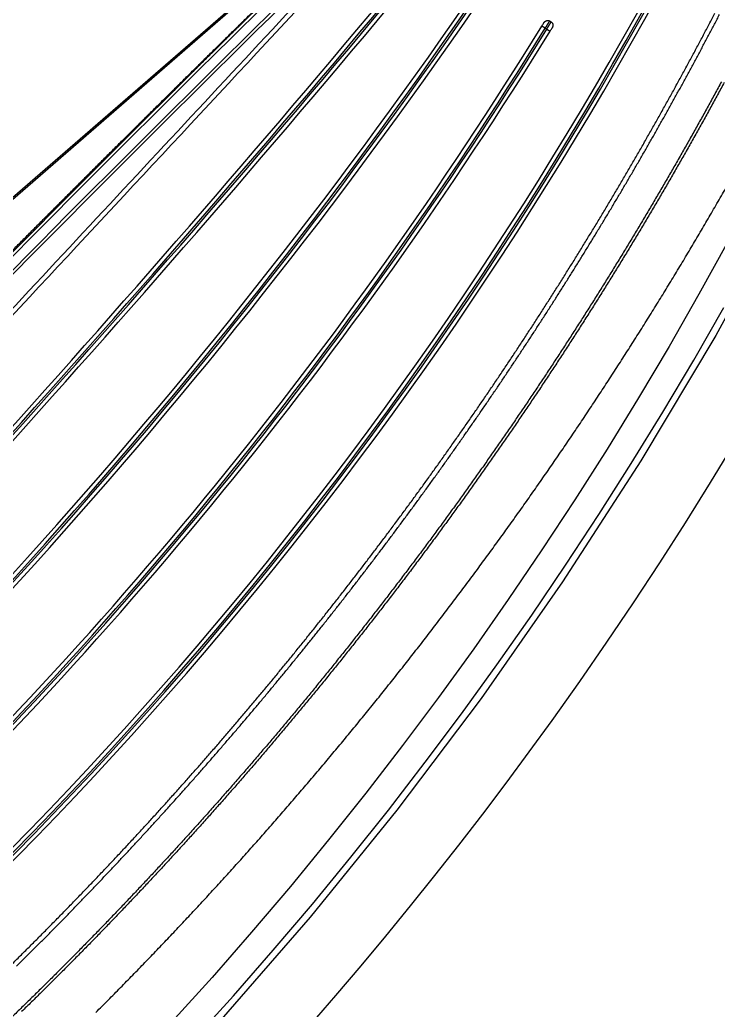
# Model space of a CAD drawing. Extents: x 527 to 614, y 487 to 635.
# Drawn here: x 599.71 to 603.31, y 514.72 to 519.82 of the extents above; entities that cross this region are included whole.
import ezdxf

# ---------------------------------------------------------------- set-up
doc = ezdxf.new("R2010")
doc.units = 0
doc.header["$MEASUREMENT"] = 0
doc.layers.add('1', color=4, linetype='Continuous')
doc.layers.add('204', color=7, linetype='Continuous')

# ---------------------------------------------------------------- blocks, each defined once
blk = doc.blocks.new('55')
at = {"layer": '204', "color": 4, "linetype": 'Continuous'}
for p, q in [((-0.638043, 0.807615), (-6.263176, -4.08224)), ((-0.838045, 0.644162), (-7.632718, -5.262357)), ((-0.185003, -0.296016), (-0.202036, -0.285533)), ((-0.176462, -0.301218), (-0.185003, -0.296016)), ((-0.176462, -0.301218), (-0.15943, -0.311701)), ((-0.16238, -0.259074), (-0.153839, -0.264275))]:
    blk.add_line(p, q, dxfattribs=at)
for points in [[(-2.90305, -5.123241, 0.00073085), (-2.862071, -5.082649, 0.00073086), (-2.821204, -5.041936, 0.00073091), (-2.780457, -5.001097, 0.00073095), (-2.739824, -4.960137, 0.00073102), (-2.69931, -4.919052, 0.00073108), (-2.658912, -4.877848, 0.00073117), (-2.618634, -4.836519, 0.00073125), (-2.578473, -4.795071, 0.00073136), (-2.538433, -4.7535, 0.00073146), (-2.49851, -4.71181, 0.0007316), (-2.458709, -4.669998, 0.00073172), (-2.419027, -4.628069, 0.00073187), (-2.379468, -4.586017, 0.00073201), (-2.340028, -4.543849, 0.0007322), (-2.300712, -4.501561, 0.00073235), (-2.261517, -4.459156, 0.00073254), (-2.222446, -4.416631, 0.00073274), (-2.183496, -4.373991, 0.00073301), (-2.144673, -4.331232, 0.00073314), (-2.105971, -4.288359, 0.00073324), (-2.067398, -4.245369, 0.00073309), (-2.02895, -4.202269, 0.00073266), (-1.990634, -4.159056, 0.0007324), (-1.952444, -4.115734, 0.00073215), (-1.914386, -4.0723, 0.00073195), (-1.876456, -4.028759, 0.00073173), (-1.838659, -3.985107, 0.00073157), (-1.800991, -3.94135, 0.00073139), (-1.763458, -3.897483, 0.00073127), (-1.726054, -3.853512, 0.00073114), (-1.688786, -3.809434, 0.00073106), (-1.651648, -3.765252, 0.00073097), (-1.614647, -3.720964, 0.00073093), (-1.577778, -3.676575, 0.00073088), (-1.541047, -3.632081, 0.00073088), (-1.504448, -3.587487, 0.00073088), (-1.467988, -3.542789, 0.00073093), (-1.431662, -3.497993, 0.00073096), (-1.395477, -3.453095, 0.00073105), (-1.359426, -3.4081, 0.00073114), (-1.323516, -3.363004, 0.00073126), (-1.287742, -3.317812, 0.00073137), (-1.25211, -3.272522, 0.00073157), (-1.216615, -3.227137, 0.00073184), (-1.181264, -3.181654, 0.00073135), (-1.146048, -3.136076, 0.00072974), (-1.110972, -3.090396, 0.00072915), (-1.076029, -3.04462, 0.00072949), (-1.041227, -2.998742, 0.00072969), (-1.006558, -2.952768, 0.00072977), (-0.972029, -2.906692, 0.00072986), (-0.937635, -2.860519, 0.00072997), (-0.903379, -2.814244, 0.00073006), (-0.869258, -2.767873, 0.00073013), (-0.835277, -2.7214, 0.00073019), (-0.801429, -2.67483, 0.00073024), (-0.767721, -2.628159, 0.00073028), (-0.734148, -2.581391, 0.0007303), (-0.700714, -2.534522, 0.00073031), (-0.667414, -2.487555, 0.00073031), (-0.634253, -2.440487, 0.00073029), (-0.601227, -2.393322, 0.00073028), (-0.568341, -2.346056, 0.00073022), (-0.535589, -2.298692, 0.00073014), (-0.502976, -2.251227, 0.00073011), (-0.470498, -2.203665, 0.00073016), (-0.438159, -2.156001, 0.0007299), (-0.405954, -2.108241, 0.00072936), (-0.37389, -2.06038, 0.00072984), (-0.341959, -2.01242, 0.00073139), (-0.310166, -1.964355, 0.00073235), (-0.278504, -1.916187, 0.00073313), (-0.24698, -1.867913, 0.00073301), (-0.215589, -1.819538, 0.00073219), (-0.184337, -1.771059, 0.00073166), (-0.15322, -1.722483, 0.00073135), (-0.122244, -1.673806, 0.00073104), (-0.091405, -1.625034, 0.00073073), (-0.060708, -1.576165, 0.0007305), (-0.030149, -1.527203, 0.00073032), (0.000264, -1.478146, 0.00073018), (0.030539, -1.429, 0.0007301), (0.060666, -1.379761, 0.00073007), (0.090652, -1.330436, 0.00073009), (0.12049, -1.281022, 0.00073015), (0.150185, -1.231524, 0.00073027), (0.17973, -1.18194, 0.00073044), (0.209129, -1.132274, 0.00073066), (0.238378, -1.082526, 0.00073093), (0.267479, -1.032698, 0.00073126), (0.296427, -0.982791, 0.00073161), (0.325226, -0.932807, 0.00073201), (0.353871, -0.882746, 0.00073252), (0.382365, -0.832612, 0.0007332), (0.410702, -0.782404, 0.00073281), (0.438889, -0.732123, 0.00073102), (0.466922, -0.681765, 0.00073034), (0.494805, -0.631333, 0.00073057), (0.522534, -0.580824, 0.00073069), (0.550114, -0.530242, 0.00073065), (0.57754, -0.479582, 0.00073066), (0.604817, -0.428849, 0.00073066), (0.631939, -0.378039, 0.00073067), (0.658913, -0.327155, 0.00073063), (0.685732, -0.276195, 0.0007306), (0.712402, -0.225161, 0.00073054)], [(-2.929393, -5.115383, 0.00080913), (-2.88418, -5.070647, 0.00080904), (-2.839115, -5.025761, 0.00080895), (-2.794191, -4.980731, 0.00080883), (-2.749416, -4.93555, 0.00080871), (-2.704783, -4.890224, 0.00080856), (-2.660298, -4.844749, 0.00080841), (-2.615955, -4.799129, 0.00080823), (-2.57176, -4.753358, 0.00080805), (-2.527708, -4.707444, 0.00080784), (-2.483804, -4.661379, 0.00080763), (-2.440042, -4.615171, 0.0008074), (-2.396428, -4.568812, 0.00080715), (-2.352957, -4.522309, 0.00080687), (-2.309634, -4.475657, 0.00080661), (-2.266454, -4.42886, 0.00080638), (-2.223422, -4.381914, 0.000806), (-2.180532, -4.334824, 0.00080544), (-2.137791, -4.287584, 0.00080661), (-2.095193, -4.2402, 0.00080992), (-2.052746, -4.192667, 0.00081091), (-2.010445, -4.144993, 0.00080995), (-1.968297, -4.097172, 0.00080935), (-1.926298, -4.049212, 0.000809), (-1.884455, -4.00111, 0.00080866), (-1.842764, -3.952871, 0.00080831), (-1.801231, -3.904494, 0.00080806), (-1.759851, -3.855983, 0.00080786), (-1.718633, -3.807336, 0.00080774), (-1.677571, -3.758559, 0.00080765), (-1.636673, -3.70965, 0.00080764), (-1.595933, -3.660613, 0.00080768), (-1.55536, -3.611447, 0.00080778), (-1.514948, -3.562157, 0.00080793), (-1.474705, -3.51274, 0.00080816), (-1.434626, -3.463202, 0.00080847), (-1.394719, -3.413541, 0.00080878), (-1.354977, -3.363762, 0.00080906), (-1.31541, -3.313863, 0.00080966), (-1.276011, -3.26385, 0.00081069), (-1.23679, -3.21372, 0.00081038), (-1.197738, -3.163476, 0.00080828), (-1.158857, -3.113109, 0.00080724), (-1.120141, -3.062624, 0.00080701), (-1.081595, -3.012016, 0.00080702), (-1.043212, -2.961289, 0.00080726), (-1.005001, -2.910438, 0.00080742), (-0.966953, -2.859468, 0.00080749), (-0.929076, -2.808374, 0.00080756), (-0.891363, -2.757162, 0.00080764), (-0.85382, -2.705827, 0.00080769), (-0.816441, -2.654372, 0.00080772), (-0.779233, -2.602794, 0.00080774), (-0.742189, -2.551097, 0.00080773), (-0.705315, -2.499276, 0.00080772), (-0.668606, -2.447337, 0.00080769), (-0.632066, -2.395274, 0.00080763), (-0.595691, -2.343092, 0.00080752), (-0.559487, -2.290786, 0.00080748), (-0.523446, -2.238362, 0.00080752), (-0.487576, -2.185814, 0.00080721), (-0.45187, -2.133147, 0.00080657), (-0.416334, -2.080358, 0.0008071), (-0.380962, -2.027447, 0.00080886), (-0.345758, -1.974408, 0.00080993), (-0.310715, -1.921244, 0.00081079), (-0.27584, -1.867949, 0.00081063), (-0.241127, -1.814531, 0.00080968), (-0.206585, -1.760988, 0.00080907), (-0.172207, -1.707325, 0.00080873), (-0.138002, -1.65354, 0.00080839), (-0.103965, -1.599639, 0.00080807), (-0.070102, -1.54562, 0.00080783), (-0.036409, -1.491489, 0.00080767), (-0.002893, -1.437243, 0.00080757), (0.030451, -1.38289, 0.00080754), (0.063616, -1.328425, 0.00080757), (0.096606, -1.273856, 0.00080767), (0.129414, -1.21918, 0.00080784), (0.162046, -1.164404, 0.00080809), (0.194493, -1.109524, 0.00080838), (0.226762, -1.054547, 0.00080873), (0.258844, -0.999471, 0.00080919), (0.290745, -0.944302, 0.0008098), (0.322457, -0.889037, 0.00081024), (0.353985, -0.833682, 0.00081048), (0.385323, -0.778235, 0.00080998), (0.416478, -0.722698, 0.00080837), (0.447444, -0.667067, 0.00080784), (0.478229, -0.611346, 0.00080823), (0.508824, -0.555531, 0.0008084), (0.539237, -0.499626, 0.00080829), (0.569462, -0.443627, 0.00080825), (0.599504, -0.387537, 0.00080823), (0.629358, -0.331354, 0.00080821), (0.65903, -0.275081, 0.00080812), (0.688514, -0.218713, 0.00080805)], [(-2.495495, -5.361868, 0.00111739), (-2.431961, -5.298076, 0.00111898), (-2.36869, -5.233963, 0.0011196), (-2.305675, -5.169543, 0.00111979), (-2.242929, -5.104806, 0.00111959), (-2.180442, -5.039764, 0.00111928), (-2.118228, -4.974409, 0.00111899), (-2.056278, -4.908753, 0.00111894), (-1.994604, -4.842787, 0.00111881), (-1.933199, -4.776525, 0.00111885), (-1.872074, -4.709956, 0.00111881), (-1.811222, -4.643094, 0.00111898), (-1.750656, -4.575929, 0.00111905), (-1.690365, -4.508474, 0.00111934), (-1.630365, -4.44072, 0.00111952), (-1.570644, -4.372681, 0.00111992), (-1.511218, -4.304346, 0.00112022), (-1.452077, -4.235728, 0.00112074), (-1.393233, -4.166819, 0.00112114), (-1.334679, -4.097631, 0.00112175), (-1.276427, -4.028154, 0.00112229), (-1.218468, -3.958403, 0.00112312), (-1.160816, -3.888367, 0.00112361), (-1.103461, -3.81806, 0.00112409), (-1.046417, -3.747471, 0.00112413), (-0.989673, -3.676616, 0.00112391), (-0.933245, -3.605484, 0.00112376), (-0.87712, -3.534088, 0.00112379), (-0.821315, -3.462421, 0.0011238), (-0.765817, -3.390494, 0.00112392), (-0.710642, -3.318299, 0.00112402), (-0.655778, -3.245849, 0.00112427), (-0.60124, -3.173135, 0.00112448), (-0.547018, -3.10017, 0.00112485), (-0.493125, -3.026946, 0.00112517), (-0.439552, -2.953475, 0.00112565), (-0.386312, -2.879749, 0.00112609), (-0.333394, -2.80578, 0.00112669), (-0.280814, -2.73156, 0.00112724), (-0.22856, -2.657101, 0.00112795), (-0.176648, -2.582395, 0.00112861), (-0.125065, -2.507455, 0.00112946), (-0.073827, -2.432273, 0.00113021), (-0.022922, -2.35686, 0.00113111), (0.027633, -2.281209, 0.00113114), (0.077853, -2.205332, 0.00113034), (0.127721, -2.129222, 0.00112968), (0.177249, -2.05289, 0.00112901), (0.226424, -1.976331, 0.00112846), (0.275256, -1.899555, 0.00112791), (0.323732, -1.822557, 0.00112748), (0.371863, -1.745347, 0.00112704), (0.419635, -1.667919, 0.00112672), (0.46706, -1.590285, 0.00112641), (0.514122, -1.512438, 0.00112621), (0.560834, -1.434389, 0.00112601), (0.607181, -1.356133, 0.00112592), (0.653176, -1.27768, 0.00112585), (0.698803, -1.199024, 0.00112587), (0.744075, -1.120176, 0.00112593)], [(0.721546, -0.572339, -0.00090001), (0.687374, -0.635308, -0.00089981), (0.652975, -0.698141, -0.00089971), (0.618359, -0.760843, -0.00089958), (0.583517, -0.823407, -0.00089954), (0.548459, -0.885837, -0.00089949), (0.513177, -0.948126, -0.0008995), (0.477681, -1.010279, -0.00089945), (0.441962, -1.072288, -0.00089961), (0.406031, -1.134159, -0.00089991), (0.36988, -1.195883, -0.00089978), (0.333517, -1.257467, -0.00089897), (0.296933, -1.318906, -0.00089838), (0.260136, -1.380209, -0.0008977), (0.223117, -1.441371, -0.0008976), (0.185883, -1.502398, -0.00089809), (0.148428, -1.563284, -0.00089838), (0.110759, -1.624034, -0.0008985), (0.072867, -1.684643, -0.00089862), (0.034762, -1.745117, -0.00089878), (-0.003566, -1.805449, -0.00089889), (-0.042108, -1.865646, -0.00089897), (-0.080872, -1.925701, -0.00089903), (-0.11985, -1.985621, -0.00089909), (-0.159051, -2.0454, -0.00089908), (-0.198465, -2.105043, -0.00089906), (-0.238103, -2.164545, -0.00089905), (-0.277954, -2.223911, -0.0008991), (-0.318028, -2.283136, -0.00089888), (-0.358315, -2.342224, -0.00089843), (-0.398825, -2.401171, -0.00089878), (-0.439551, -2.459984, -0.00089998), (-0.480503, -2.51866, -0.00090066), (-0.521673, -2.577205, -0.00090123), (-0.563071, -2.635613, -0.00090095), (-0.604685, -2.693887, -0.00090004), (-0.646522, -2.752019, -0.00089947), (-0.688571, -2.810011, -0.00089915), (-0.73084, -2.867856, -0.00089887), (-0.773318, -2.925556, -0.00089866), (-0.816011, -2.983104, -0.00089855), (-0.858909, -3.040502, -0.00089855), (-0.902019, -3.097742, -0.00089863), (-0.94533, -3.154828, -0.00089882), (-0.988849, -3.211751, -0.0008991), (-1.032566, -3.268514, -0.00089952), (-1.076487, -3.325109, -0.00089994), (-1.120601, -3.38154, -0.00090038), (-1.164916, -3.437797, -0.00090121), (-1.209421, -3.493884, -0.00090258), (-1.254122, -3.549792, -0.00090267), (-1.299011, -3.605527, -0.00090126), (-1.344094, -3.661082, -0.0008998), (-1.389365, -3.716468, -0.00089769), (-1.434833, -3.771678, -0.00089712), (-1.48049, -3.826719, -0.00089795), (-1.526344, -3.881585, -0.00089836), (-1.572386, -3.936283, -0.00089836), (-1.618625, -3.990804, -0.00089846), (-1.665052, -4.045157, -0.00089862), (-1.711676, -4.099334, -0.00089874), (-1.758489, -4.153343, -0.0008988), (-1.805498, -4.207176, -0.00089885), (-1.852696, -4.26084, -0.00089888), (-1.900091, -4.314329, -0.00089889), (-1.947674, -4.367649, -0.00089886), (-1.995453, -4.420793, -0.00089883), (-2.043421, -4.473769, -0.00089878), (-2.091586, -4.52657, -0.00089867), (-2.139939, -4.579201, -0.0008985), (-2.188489, -4.631656, -0.00089845), (-2.237227, -4.683944, -0.00089845), (-2.286165, -4.73606, -0.00089845), (-2.335296, -4.78801, -0.00089859), (-2.384627, -4.839789, -0.00089857), (-2.43415, -4.891402, -0.00089859), (-2.483871, -4.942841, -0.0008986), (-2.533783, -4.994112, -0.00089869), (-2.583891, -5.045207, -0.00089876), (-2.634188, -5.096132, -0.00089891), (-2.684679, -5.146879, -0.00089903), (-2.735358, -5.197454, -0.00089923), (-2.786229, -5.247849, -0.0008994), (-2.837286, -5.29807, -0.00089965), (-2.888534, -5.348108, -0.00089988), (-2.939966, -5.397971, -0.00090022)], [(0.736284, -0.575529, -0.00089946), (0.702082, -0.638584, -0.00089932), (0.667651, -0.701508, -0.00089927), (0.633, -0.764305, -0.00089927), (0.598121, -0.826966, -0.00089937), (0.563025, -0.889495, -0.00089955), (0.527704, -0.951884, -0.00089978), (0.492169, -1.014135, -0.00090001), (0.456411, -1.076243, -0.00090053), (0.420442, -1.138208, -0.00090138), (0.384254, -1.200023, -0.00090147), (0.347856, -1.261694, -0.00090048), (0.311237, -1.323218, -0.00089954), (0.274406, -1.384604, -0.00089821), (0.237352, -1.445849, -0.00089786), (0.200083, -1.506959, -0.00089853), (0.162591, -1.567927, -0.00089889), (0.124886, -1.62876, -0.00089896), (0.086958, -1.689451, -0.00089907), (0.048815, -1.750007, -0.00089924), (0.01045, -1.810421, -0.00089935), (-0.02813, -1.870699, -0.00089944), (-0.066932, -1.930836, -0.00089949), (-0.105949, -1.990837, -0.00089955), (-0.145189, -2.050696, -0.00089955), (-0.184642, -2.11042, -0.00089952), (-0.224319, -2.170002, -0.00089952), (-0.264211, -2.229448, -0.00089957), (-0.304325, -2.288753, -0.00089935), (-0.344654, -2.347921, -0.0008989), (-0.385205, -2.406947, -0.00089925), (-0.425972, -2.465839, -0.00090044), (-0.466966, -2.524594, -0.00090112), (-0.508179, -2.583217, -0.00090168), (-0.549619, -2.641704, -0.0009014), (-0.591277, -2.700056, -0.0009005), (-0.633158, -2.758266, -0.00089992), (-0.675252, -2.816337, -0.00089961), (-0.717565, -2.874259, -0.00089933), (-0.760088, -2.932037, -0.00089912), (-0.802826, -2.989662, -0.00089901), (-0.845771, -3.047138, -0.00089902), (-0.888927, -3.104455, -0.0008991), (-0.932284, -3.161617, -0.00089928), (-0.975851, -3.218616, -0.00089957), (-1.019615, -3.275456, -0.00089999), (-1.063583, -3.332127, -0.00090041), (-1.107746, -3.388633, -0.00090085), (-1.15211, -3.444966, -0.00090168), (-1.196664, -3.501128, -0.00090305), (-1.241414, -3.557111, -0.00090314), (-1.286353, -3.612921, -0.00090173), (-1.331486, -3.668551, -0.00090027), (-1.376808, -3.724011, -0.00089816), (-1.422327, -3.779295, -0.00089759), (-1.468035, -3.83441, -0.00089842), (-1.513941, -3.88935, -0.00089883), (-1.560035, -3.94412, -0.00089883), (-1.606326, -3.998714, -0.00089893), (-1.652806, -4.053139, -0.00089909), (-1.699483, -4.107389, -0.00089921), (-1.746349, -4.161469, -0.00089926), (-1.793412, -4.215374, -0.00089932), (-1.840664, -4.269109, -0.00089935), (-1.888113, -4.322669, -0.00089935), (-1.93575, -4.376059, -0.00089933), (-1.983585, -4.429274, -0.00089929), (-2.031609, -4.48232, -0.00089925), (-2.079829, -4.53519, -0.00089913), (-2.128238, -4.587891, -0.00089896), (-2.176844, -4.640415, -0.00089891), (-2.225639, -4.692772, -0.00089891), (-2.274635, -4.744956, -0.00089891), (-2.323822, -4.796974, -0.00089905), (-2.373211, -4.848821, -0.00089903), (-2.422792, -4.900501, -0.00089905), (-2.472572, -4.952008, -0.00089906), (-2.522542, -5.003346, -0.00089916), (-2.57271, -5.054508, -0.00089922), (-2.623066, -5.105499, -0.00089937), (-2.673617, -5.156313, -0.00089949), (-2.724356, -5.206953, -0.0008997), (-2.775288, -5.257414, -0.00089986), (-2.826405, -5.3077, -0.00090012), (-2.877715, -5.357803, -0.00090035)], [(-2.947115, -1.463175, -0.00006146), (-2.923819, -1.439722, -0.00006146), (-2.900519, -1.416275, -0.00006146), (-2.877213, -1.392834, -0.00006146), (-2.853901, -1.3694, -0.00006146), (-2.830584, -1.345971, -0.00006146), (-2.807262, -1.322549, -0.00006145), (-2.783935, -1.299133, -0.00006145), (-2.760602, -1.275723, -0.00006148), (-2.737264, -1.25232, -0.0000615), (-2.71392, -1.228922, -0.00006151), (-2.690571, -1.205531, -0.00006151), (-2.667216, -1.182146, -0.00006149), (-2.643857, -1.158767, -0.00006148), (-2.620492, -1.135394, -0.00006147), (-2.597121, -1.112028, -0.00006146), (-2.573746, -1.088668, -0.00006145), (-2.550365, -1.065315, -0.00006145), (-2.52698, -1.041968, -0.00006144), (-2.503589, -1.018627, -0.00006143), (-2.480193, -0.995293, -0.00006142), (-2.456793, -0.971966, -0.00006141), (-2.433387, -0.948645, -0.00006141), (-2.409977, -0.925331, -0.0000614), (-2.386562, -0.902024, -0.00006139), (-2.363142, -0.878723, -0.00006139), (-2.339717, -0.85543, -0.00006138), (-2.316288, -0.832143, -0.00006138), (-2.292854, -0.808863, -0.00006137), (-2.269416, -0.78559, -0.00006137), (-2.245973, -0.762324, -0.00006136), (-2.222525, -0.739065, -0.00006136), (-2.199073, -0.715813, -0.00006136), (-2.175617, -0.692568, -0.00006135), (-2.152157, -0.669331, -0.00006135), (-2.128692, -0.646101, -0.00006135), (-2.105223, -0.622877, -0.00006135), (-2.081749, -0.599662, -0.00006135), (-2.058272, -0.576453, -0.00006134), (-2.034791, -0.553252, -0.00006134), (-2.011305, -0.530059, -0.00006134), (-1.987816, -0.506873, -0.00006134), (-1.964322, -0.483694, -0.00006134), (-1.940825, -0.460523, -0.00006134), (-1.917323, -0.43736, -0.00006134), (-1.893818, -0.414205, -0.00006135), (-1.870309, -0.391057, -0.00006135), (-1.846797, -0.367916, -0.00006135), (-1.823281, -0.344784, -0.00006135), (-1.799761, -0.32166, -0.00006135), (-1.776237, -0.298543, -0.00006135), (-1.75271, -0.275434, -0.00006136), (-1.72918, -0.252333, -0.00006137), (-1.705646, -0.229241, -0.00006136), (-1.682109, -0.206156, -0.00006134)], [(-0.891503, 0.445256, -0.00000105), (-0.926293, 0.407867, -0.00000106), (-0.961083, 0.370477, -0.00000105), (-0.995873, 0.333087, -0.00000098), (-1.030664, 0.295698, -0.00000094), (-1.065456, 0.258308, -0.0000009), (-1.100247, 0.220917, -0.00000086), (-1.13504, 0.183527, -0.00000081), (-1.169832, 0.146137, -0.00000077), (-1.204625, 0.108746, -0.00000072), (-1.239418, 0.071355, -0.00000068), (-1.274211, 0.033965, -0.00000064), (-1.309005, -0.003426, -0.0000006), (-1.343799, -0.040817, -0.00000055), (-1.378593, -0.078208, -0.00000051), (-1.413388, -0.1156, -0.00000046), (-1.448182, -0.152991, -0.00000042), (-1.482977, -0.190382, -0.00000038), (-1.517772, -0.227774, -0.00000034), (-1.552567, -0.265165, -0.00000029), (-1.587362, -0.302557, -0.00000025), (-1.622158, -0.339948, -0.0000002), (-1.656953, -0.37734, -0.00000016), (-1.691748, -0.414732, -0.00000012), (-1.726544, -0.452123, -0.00000007), (-1.76134, -0.489515, -0.00000003), (-1.796135, -0.526907), (-1.830931, -0.564299, 0.00000004), (-1.865726, -0.60169, 0.00000006), (-1.900522, -0.639082, 0.00000005), (-1.935318, -0.676474, 0.00000005), (-1.970113, -0.713866, 0.00000005), (-2.004909, -0.751257, 0.00000005), (-2.039704, -0.788649, 0.00000005), (-2.0745, -0.826041, 0.00000005), (-2.109295, -0.863433, 0.00000005), (-2.144091, -0.900825, 0.00000005), (-2.178886, -0.938217, 0.00000005), (-2.213682, -0.975608, 0.00000005), (-2.248478, -1.013, 0.00000005), (-2.283273, -1.050392, 0.00000005), (-2.318069, -1.087784, 0.00000005), (-2.352864, -1.125176, 0.00000005), (-2.38766, -1.162568, 0.00000005), (-2.422455, -1.19996, 0.00000005), (-2.45725, -1.237351, 0.00000005), (-2.492046, -1.274743, 0.00000005), (-2.526841, -1.312135, 0.00000005), (-2.561637, -1.349527, 0.00000005), (-2.596432, -1.386919, 0.00000005), (-2.631228, -1.424311, 0.00000005), (-2.666023, -1.461703, 0.00000005), (-2.700818, -1.499095, 0.00000005), (-2.735614, -1.536487, 0.00000005), (-2.770409, -1.573879, 0.00000005), (-2.805205, -1.611271, 0.00000005), (-2.84, -1.648663, 0.00000005), (-2.874795, -1.686055, 0.00000005), (-2.909591, -1.723447, 0.00000005), (-2.944386, -1.760839, 0.00000005), (-2.979181, -1.798231, 0.00000005), (-3.013977, -1.835623, 0.00000005), (-3.048772, -1.873015, 0.00000005), (-3.083567, -1.910407, 0.00000005), (-3.118363, -1.947799, 0.00000005), (-3.153158, -1.985191, 0.00000005), (-3.187953, -2.022583, 0.00000005), (-3.222749, -2.059975, 0.00000005), (-3.257544, -2.097367, 0.00000005), (-3.292339, -2.134759, 0.00000005), (-3.327135, -2.172151, 0.00000005), (-3.36193, -2.209543, 0.00000005), (-3.396725, -2.246935, 0.00000005), (-3.43152, -2.284328, 0.00000005), (-3.466316, -2.32172, 0.00000005), (-3.501111, -2.359112, 0.00000005), (-3.535906, -2.396504, 0.00000005), (-3.570701, -2.433896, 0.00000005), (-3.605496, -2.471288, 0.00000005), (-3.640292, -2.50868, 0.00000005), (-3.675087, -2.546073, 0.00000005), (-3.709882, -2.583465, 0.00000005), (-3.744677, -2.620857, 0.00000005), (-3.779472, -2.658249, 0.00000005), (-3.814267, -2.695641, 0.00000005), (-3.849063, -2.733033, 0.00000005), (-3.883858, -2.770426, 0.00000005), (-3.918653, -2.807818, 0.00000005), (-3.953448, -2.84521, 0.00000005), (-3.988243, -2.882602, 0.00000005), (-4.023038, -2.919995, 0.00000005), (-4.057833, -2.957387, 0.00000005), (-4.092628, -2.994779, 0.00000005), (-4.127423, -3.032171, 0.00000005), (-4.162218, -3.069564, 0.00000005), (-4.197014, -3.106956, 0.00000005), (-4.231809, -3.144348, 0.00000005), (-4.266604, -3.18174, 0.00000005), (-4.301399, -3.219133, 0.00000005), (-4.336194, -3.256525, 0.00000005), (-4.370989, -3.293917, 0.00000005), (-4.405784, -3.33131, 0.00000005), (-4.440579, -3.368702, 0.00000005), (-4.475374, -3.406094, 0.00000005), (-4.510169, -3.443487, 0.00000005), (-4.544964, -3.480879, 0.00000005), (-4.579759, -3.518271, 0.00000005), (-4.614554, -3.555664, 0.00000005), (-4.649349, -3.593056, 0.00000005), (-4.684144, -3.630448, 0.00000005), (-4.718938, -3.667841, 0.00000005), (-4.753733, -3.705233, 0.00000005), (-4.788528, -3.742626, 0.00000005), (-4.823323, -3.780018, 0.00000005), (-4.858118, -3.81741, 0.00000005), (-4.892913, -3.854803, 0.00000006), (-4.927708, -3.892195, 0.00000006), (-4.962503, -3.929588, 0.00000006), (-4.997298, -3.96698, 0.00000006), (-5.032093, -4.004373, 0.00000006), (-5.066888, -4.041765, 0.00000006), (-5.101682, -4.079158, 0.00000005), (-5.136476, -4.116549, 0.00000006), (-5.171272, -4.153943, 0.00000006), (-5.206071, -4.19134, 0.00000005), (-5.240862, -4.228728, 0.00000005), (-5.275639, -4.266101, 0.00000006), (-5.310451, -4.303513, 0.00000009), (-5.345316, -4.340981, 0.00000005), (-5.380041, -4.378298, -0.00000007), (-5.414557, -4.415391, 0.00000008), (-5.44963, -4.453083, 0.00000052), (-5.485522, -4.491655, -0.00000005), (-5.51922, -4.527868, -0.00000193)], [(-5.549684, -4.560606, 0.00000062), (-5.588809, -4.602653, 0.00000589)], [(-0.88808, 0.413868, -0.00000008), (-0.936805, 0.361503, -0.00000008), (-0.98553, 0.309139, -0.00000008), (-1.034255, 0.256774, -0.00000007), (-1.082979, 0.204409, -0.00000006), (-1.131704, 0.152045, -0.00000005), (-1.180429, 0.09968, -0.00000004), (-1.229154, 0.047316, -0.00000004), (-1.277879, -0.005049, -0.00000003), (-1.326604, -0.057414, -0.00000002), (-1.375329, -0.109779)], [(-1.472779, -0.214508), (-1.521504, -0.266873), (-1.570229, -0.319237), (-1.618954, -0.371602, 0.00000003), (-1.667679, -0.423967, 0.00000004), (-1.716404, -0.476332, 0.00000005), (-1.765129, -0.528696, 0.00000005), (-1.813854, -0.581061, 0.00000006), (-1.862579, -0.633426, 0.00000006), (-1.911304, -0.685791, 0.00000006), (-1.960029, -0.738156, 0.00000006), (-2.008754, -0.79052, 0.00000006), (-2.057479, -0.842885, 0.00000006), (-2.106204, -0.89525, 0.00000006), (-2.154929, -0.947615, 0.00000006), (-2.203654, -0.99998, 0.00000006), (-2.252379, -1.052345, 0.00000006), (-2.301104, -1.10471, 0.00000006), (-2.349829, -1.157075, 0.00000006), (-2.398553, -1.20944, 0.00000006), (-2.447278, -1.261805, 0.00000006), (-2.496003, -1.31417, 0.00000006), (-2.544728, -1.366535, 0.00000006), (-2.593453, -1.4189, 0.00000006), (-2.642177, -1.471265, 0.00000006), (-2.690902, -1.52363, 0.00000006), (-2.739627, -1.575995, 0.00000006), (-2.788352, -1.62836, 0.00000006), (-2.837076, -1.680725, 0.00000006), (-2.885801, -1.73309, 0.00000006), (-2.934526, -1.785455, 0.00000006), (-2.983251, -1.83782, 0.00000006), (-3.031975, -1.890185, 0.00000006), (-3.0807, -1.94255, 0.00000006), (-3.129424, -1.994915, 0.00000006), (-3.178149, -2.04728, 0.00000006), (-3.226874, -2.099646, 0.00000006), (-3.275598, -2.152011, 0.00000006), (-3.324323, -2.204376, 0.00000006), (-3.373047, -2.256741, 0.00000006), (-3.421772, -2.309106, 0.00000006), (-3.470497, -2.361471, 0.00000006), (-3.519221, -2.413837, 0.00000006), (-3.567946, -2.466202, 0.00000006), (-3.61667, -2.518567, 0.00000006), (-3.665395, -2.570932, 0.00000006), (-3.714119, -2.623298, 0.00000006), (-3.762844, -2.675663, 0.00000006), (-3.811568, -2.728028, 0.00000006), (-3.860293, -2.780394, 0.00000006), (-3.909017, -2.832759, 0.00000006), (-3.957741, -2.885124, 0.00000006), (-4.006466, -2.93749, 0.00000006), (-4.05519, -2.989855, 0.00000006), (-4.103915, -3.04222, 0.00000006), (-4.152639, -3.094586, 0.00000006), (-4.201363, -3.146951, 0.00000006), (-4.250088, -3.199317, 0.00000006), (-4.298812, -3.251682, 0.00000006), (-4.347536, -3.304048, 0.00000006), (-4.39626, -3.356413, 0.00000006), (-4.444985, -3.408778, 0.00000006), (-4.493709, -3.461144, 0.00000006), (-4.542433, -3.513509, 0.00000006), (-4.591158, -3.565875, 0.00000006), (-4.639882, -3.61824, 0.00000006), (-4.688606, -3.670606, 0.00000006), (-4.73733, -3.722972, 0.00000007), (-4.786055, -3.775338, 0.00000007), (-4.834778, -3.827703, 0.00000006), (-4.883501, -3.880067, 0.00000007), (-4.932227, -3.932434, 0.00000007), (-4.980957, -3.984806, 0.00000006), (-5.029675, -4.037165, 0.00000006), (-5.078374, -4.089504, 0.00000007), (-5.127123, -4.141896, 0.00000008), (-5.175946, -4.194368, 0.00000008), (-5.224571, -4.246628, 0.00000009), (-5.272906, -4.298575, 0.00000013), (-5.32202, -4.35136, 0.00000019), (-5.372281, -4.405377, 0.00000015), (-5.419468, -4.456092, 0.00000002), (-5.462129, -4.501941, 0.00000026), (-5.516918, -4.560825, 0.00000053), (-5.601305, -4.651521, 0.00000027), (-5.711819, -4.770296, 0.00000014)], [(-1.676511, -0.204647, 0.00003365), (-1.68898, -0.216925, 0.00003365), (-1.701448, -0.229206, 0.00003365), (-1.713915, -0.24149, 0.00003366), (-1.726381, -0.253776, 0.00003366), (-1.738846, -0.266064, 0.00003366), (-1.75131, -0.278355, 0.00003366), (-1.763774, -0.290648, 0.00003366), (-1.776236, -0.302944, 0.00003367), (-1.788698, -0.315242, 0.00003367), (-1.801158, -0.327542, 0.00003367), (-1.813618, -0.339845, 0.00003367), (-1.826076, -0.35215, 0.00003367), (-1.838534, -0.364458, 0.00003368), (-1.850991, -0.376768, 0.00003368), (-1.863446, -0.38908, 0.00003368), (-1.875901, -0.401394, 0.00003369), (-1.888355, -0.413711, 0.00003369), (-1.900807, -0.426031, 0.00003369), (-1.913259, -0.438352, 0.00003368), (-1.925709, -0.450675, 0.0000337), (-1.938158, -0.463002, 0.00003376), (-1.950608, -0.475331, 0.00003369), (-1.963054, -0.48766, 0.00003352), (-1.975493, -0.499987, 0.00003377), (-1.987944, -0.512328, 0.00003434), (-2.000413, -0.52469, 0.00003352), (-2.012831, -0.537004, 0.00003178), (-2.025173, -0.549247, 0.0000344), (-2.037712, -0.561689, 0.00003921), (-2.050543, -0.574425, 0.00003167), (-2.062589, -0.586383, 0.00001904), (-2.073478, -0.597196, 0.00004174), (-2.087461, -0.611086, 0.00005127), (-2.108993, -0.632482, 0.0000238), (-2.13719, -0.660504, 0.00001371)], [(-0.193375, -0.271446), (-0.19294, -0.270667, -0.00789169), (-0.192477, -0.269894, -0.00775465), (-0.191984, -0.269128, -0.00758369), (-0.191464, -0.26837, -0.00745144), (-0.190917, -0.267622, -0.00735286), (-0.190345, -0.266885, -0.00728678), (-0.189747, -0.266161, -0.0072415), (-0.189126, -0.265451, -0.00723741), (-0.188482, -0.264757, -0.00725004), (-0.187816, -0.26408, -0.00730022), (-0.187129, -0.263421, -0.00736479), (-0.186422, -0.262783, -0.00746975), (-0.185696, -0.262167, -0.00758629), (-0.184952, -0.261573, -0.0077446), (-0.184191, -0.261004, -0.00791241), (-0.183413, -0.260461, -0.00812451), (-0.182621, -0.259946, -0.0083433), (-0.181814, -0.25946, -0.00860825), (-0.180993, -0.259004, -0.00887805), (-0.180161, -0.25858, -0.00919726), (-0.179316, -0.25819, -0.0095117), (-0.178462, -0.257834, -0.00987101), (-0.177598, -0.257515, -0.01023747), (-0.176725, -0.257233, -0.0106667), (-0.175844, -0.256991, -0.01102173), (-0.174958, -0.25679, -0.01136717), (-0.174065, -0.256631, -0.0118814), (-0.173168, -0.256515, -0.01261191), (-0.172265, -0.256447, -0.01257334), (-0.171362, -0.256422, -0.0119783), (-0.170463, -0.256443, -0.01374024), (-0.16955, -0.256521, -0.01711706), (-0.168615, -0.256663, -0.01283089), (-0.167737, -0.256825, -0.00362122), (-0.166943, -0.256996, -0.01910627), (-0.165932, -0.257345, -0.0332128), (-0.164389, -0.258053, -0.01538721), (-0.162376, -0.259082, -0.00778256)], [(-0.162376, -0.259082), (-0.162609, -0.25946, 0.00004385), (-0.162847, -0.259849, 0.00004212), (-0.163093, -0.260249, 0.00003904), (-0.163346, -0.260661, 0.00003484), (-0.163605, -0.261084, 0.00003148), (-0.163871, -0.261517, 0.00002862), (-0.164143, -0.261961, 0.00002602), (-0.164422, -0.262415, 0.00002344), (-0.164707, -0.26288, 0.00002118), (-0.164998, -0.263355, 0.000019), (-0.165295, -0.26384, 0.00001708), (-0.165598, -0.264334, 0.00001517), (-0.165907, -0.264838, 0.0000135), (-0.166221, -0.265352, 0.00001182), (-0.166541, -0.265874, 0.00001036), (-0.166867, -0.266406, 0.00000887), (-0.167198, -0.266947, 0.00000757), (-0.167534, -0.267496, 0.00000623), (-0.167876, -0.268054, 0.00000507), (-0.168223, -0.26862, 0.00000385), (-0.168574, -0.269195, 0.0000028), (-0.168931, -0.269777, 0.00000167), (-0.169292, -0.270367, 0.00000073), (-0.169658, -0.270965, -0.00000026), (-0.170029, -0.271571, -0.0000012), (-0.170404, -0.272183, -0.00000233), (-0.170784, -0.272803, -0.00000277), (-0.171168, -0.27343, -0.00000266), (-0.171556, -0.274065, -0.00000227), (-0.171948, -0.274706, -0.00000152), (-0.172345, -0.275353, -0.00000095), (-0.172746, -0.276007, -0.00000039), (-0.17315, -0.276668, 0.0000001), (-0.173558, -0.277334, 0.00000066), (-0.173969, -0.278006, 0.00000114), (-0.174384, -0.278683, 0.00000167), (-0.174802, -0.279366, 0.00000212), (-0.175223, -0.280054, 0.00000263), (-0.175647, -0.280746, 0.00000307), (-0.176074, -0.281444, 0.00000357), (-0.176504, -0.282145, 0.000004), (-0.176936, -0.282851, 0.00000448), (-0.17737, -0.283561, 0.0000049), (-0.177807, -0.284275, 0.0000054), (-0.178246, -0.284992, 0.00000579), (-0.178687, -0.285712, 0.0000062), (-0.17913, -0.286435, 0.0000067), (-0.179574, -0.287162, 0.00000738), (-0.180021, -0.287892, 0.00000751), (-0.180468, -0.288622, 0.00000729), (-0.180913, -0.28935, 0.00000871), (-0.181367, -0.290091, 0.00001137), (-0.181832, -0.290852, 0.00000862), (-0.18227, -0.291568, 0.0000021), (-0.182666, -0.292215, 0.00001373), (-0.183176, -0.293049, 0.00002573), (-0.183962, -0.294335, 0.00001268), (-0.184993, -0.296021, 0.00000659)], [(-0.176457, -0.301213), (-0.176002, -0.30047, 0.00000058), (-0.175547, -0.299728, 0.00000056), (-0.175092, -0.298986, 0.00000058), (-0.174638, -0.298244, 0.00000066), (-0.174185, -0.297504, 0.00000072), (-0.173732, -0.296764, 0.00000077), (-0.173279, -0.296026, 0.00000083), (-0.172828, -0.295289, 0.00000089), (-0.172378, -0.294554, 0.00000095), (-0.171929, -0.293821, 0.00000101), (-0.171481, -0.29309, 0.00000107), (-0.171035, -0.292361, 0.00000114), (-0.17059, -0.291635, 0.0000012), (-0.170147, -0.290912, 0.00000127), (-0.169706, -0.290192, 0.00000134), (-0.169267, -0.289475, 0.00000141), (-0.16883, -0.288761, 0.00000148), (-0.168395, -0.288052, 0.00000156), (-0.167963, -0.287346, 0.00000164), (-0.167533, -0.286645, 0.00000173), (-0.167107, -0.285947, 0.00000181), (-0.166682, -0.285255, 0.0000019), (-0.166261, -0.284567, 0.00000199), (-0.165843, -0.283885, 0.00000209), (-0.165428, -0.283207, 0.00000219), (-0.165017, -0.282535, 0.00000229), (-0.164609, -0.281869, 0.0000024), (-0.164205, -0.281209, 0.00000253), (-0.163804, -0.280555, 0.00000264), (-0.163408, -0.279907, 0.00000274), (-0.163015, -0.279266, 0.00000291), (-0.162627, -0.278632, 0.00000317), (-0.162243, -0.278005, 0.00000314), (-0.161863, -0.277385, 0.00000279), (-0.161488, -0.276772, 0.00000201), (-0.161117, -0.276167, 0.00000057), (-0.160751, -0.275569, -0.00000067), (-0.16039, -0.274978, -0.00000201), (-0.160033, -0.274396, -0.00000329), (-0.159682, -0.273822, -0.0000048), (-0.159335, -0.273256, -0.00000622), (-0.158994, -0.272698, -0.00000785), (-0.158657, -0.272149, -0.00000943), (-0.158326, -0.271608, -0.00001128), (-0.158001, -0.271077, -0.00001298), (-0.157681, -0.270554, -0.00001484), (-0.157367, -0.270042, -0.00001704), (-0.157058, -0.269538, -0.0000199), (-0.156755, -0.269043, -0.00002137), (-0.156458, -0.26856, -0.00002177), (-0.156169, -0.268088, -0.00002739), (-0.155883, -0.267621, -0.00003786), (-0.155597, -0.267156, -0.0000304), (-0.155332, -0.266724, -0.0000077), (-0.155096, -0.266339, -0.00005109), (-0.154808, -0.26587, -0.00010593), (-0.154384, -0.26518, -0.00005747), (-0.15384, -0.264296, -0.00003134)], [(-0.15384, -0.264296), (-0.152968, -0.264838, -0.01327582), (-0.152146, -0.265414, -0.0141169), (-0.151376, -0.266023, -0.01454877), (-0.150656, -0.266663, -0.01443442), (-0.149986, -0.267334, -0.01442903), (-0.149363, -0.268032, -0.0143766), (-0.148789, -0.268758, -0.01428899), (-0.148261, -0.269508, -0.01404449), (-0.147779, -0.270283, -0.01380816), (-0.147341, -0.271079, -0.01347077), (-0.146948, -0.271897, -0.01314379), (-0.146598, -0.272733, -0.01273558), (-0.14629, -0.273587, -0.01235305), (-0.146023, -0.274456, -0.01191663), (-0.145798, -0.27534, -0.01151647), (-0.145611, -0.276237, -0.01108298), (-0.145464, -0.277146, -0.01069326), (-0.145354, -0.278064, -0.01028561), (-0.145282, -0.27899, -0.00992668), (-0.145245, -0.279923, -0.00956132), (-0.145244, -0.280861, -0.00924271), (-0.145277, -0.281803, -0.00892198), (-0.145344, -0.282746, -0.00865825), (-0.145444, -0.283691, -0.00840652), (-0.145575, -0.284634, -0.0081716), (-0.145737, -0.285575, -0.00791981), (-0.145929, -0.286511, -0.00781359), (-0.14615, -0.287442, -0.00779835), (-0.146401, -0.288367, -0.00748473), (-0.146677, -0.28928, -0.00692608), (-0.146977, -0.290178, -0.00753041), (-0.147309, -0.291077, -0.00887678), (-0.147679, -0.29198, -0.0068041), (-0.148041, -0.29282, -0.00242837), (-0.148381, -0.293574, -0.0095077), (-0.148865, -0.294498, -0.01679664), (-0.14967, -0.295859, -0.00847267), (-0.15076, -0.297605, -0.00454239)]]:
    blk.add_lwpolyline(points, format="xyb", dxfattribs=at)
for centre, radius, start, end in [((-17.168326, 9.490921), 19.975, 312.58861, 338.63537), ((-17.168326, 9.490921), 19.995, 312.58861, 338.63537), ((-17.168326, 9.490921), 20.005, 312.58855, 338.63544), ((-17.168326, 9.490921), 20.025, 312.58855, 338.63544), ((-23.620653, 15.715316), 27.975, 313.98293, 328.91424), ((-23.620653, 15.715316), 27.995, 313.98293, 328.91424), ((-23.620653, 15.715316), 28.005, 313.9829, 328.91427), ((-23.620653, 15.715316), 28.025, 313.9829, 328.91427), ((-62.427063, 51.09021), 79.975, 316.277, 320.96329), ((-62.427063, 51.09021), 79.995, 316.277, 320.96329), ((-62.427063, 51.09021), 80.005, 316.277, 320.96329), ((-62.427063, 51.09021), 80.025, 316.277, 320.96329), ((89.014102, -92.312677), 129.26204, 134.10903, 135.76327), ((89.014102, -92.312677), 129.24704, 134.10903, 135.76327), ((89.014102, -92.312677), 129.19715, 134.11023, 136.87079), ((89.014102, -92.312677), 129.18215, 134.11023, 136.87079), ((-18.916589, 11.232544), 21.975, 313.26473, 328.38932), ((-18.916589, 11.232544), 21.995, 313.26473, 328.38932), ((-18.916589, 11.232544), 22.005, 313.26468, 328.38945), ((-18.916589, 11.232544), 21.975, 328.38932, 328.43241), ((-18.916589, 11.232544), 22.025, 328.38945, 328.43252), ((-18.916589, 11.232544), 22.025, 313.26468, 328.38945)]:
    blk.add_arc(centre, radius, start, end, dxfattribs=at)
blk = doc.blocks.new('2010VANGUARD')
at = {"layer": '1', "color": 4}
blk.add_lwpolyline([(86.7371, 74.7371, 0.414214), (74.7371, 86.7371), (12, 86.7371, 0.414214), (0, 74.7371), (0, 12, 0.414214), (12, 0), (74.7371, 0, 0.414214), (86.7371, 12)], format="xyb", close=True, dxfattribs=at)
at = {"layer": '1', "color": 3, "linetype": 'Continuous'}
for points in [[(76.4552, 13.6495), (76.306, 13.3791), (76.1526, 13.1111), (75.9952, 12.8454), (75.8337, 12.5821), (75.6683, 12.3213), (75.4989, 12.0631), (75.3256, 11.8075), (75.1484, 11.5546), (74.9673, 11.3043), (74.7825, 11.0569), (74.5939, 10.8123), (74.4016, 10.5706), (74.2057, 10.3319), (74.0061, 10.0962), (73.803, 9.8635), (73.5963, 9.634), (73.3862, 9.4076), (73.1726, 9.1845), (72.9557, 8.9646), (72.7354, 8.7481), (72.5118, 8.535), (72.2851, 8.3252), (71.8221, 7.9163)], [(77.997, 16.726), (77.7244, 15.9736), (77.4261, 15.2406), (77.1037, 14.528), (76.7586, 13.8367), (76.3927, 13.1676), (76.0075, 12.5214), (75.6047, 11.8986), (75.186, 11.2995), (74.7529, 10.7245), (74.3071, 10.1738), (73.8502, 9.6473), (73.3835, 9.145), (72.9086, 8.6667), (71.9395, 7.7811)], [(71.9171, 7.8073), (72.1518, 8.0115), (72.3834, 8.2193), (72.6119, 8.4306), (72.8371, 8.6453), (73.059, 8.8634), (73.2775, 9.0849), (73.4927, 9.3096), (73.7043, 9.5377), (73.9125, 9.7689), (74.1172, 10.0033), (74.3182, 10.2408), (74.5156, 10.4813), (74.7093, 10.7247), (74.8993, 10.9711), (75.0855, 11.2204), (75.2679, 11.4724), (75.4464, 11.7273), (75.621, 11.9848), (75.7916, 12.2449), (75.9583, 12.5076), (76.121, 12.7728), (76.2795, 13.0404), (76.434, 13.3105)], [(75.5513, 11.1858), (75.6932, 11.386), (75.8327, 11.5878), (75.9698, 11.7912), (76.1045, 11.9962), (76.2369, 12.2028), (76.3667, 12.411), (76.4941, 12.6206), (76.6191, 12.8318), (76.7415, 13.0444), (76.8615, 13.2584), (76.9789, 13.4738), (77.0938, 13.6906), (77.2061, 13.9087), (77.3158, 14.1281), (77.4229, 14.3489), (77.5274, 14.5708), (77.6293, 14.794)], [(74.308, 9.6185), (74.439, 9.7698), (74.5686, 9.9223), (74.6967, 10.076), (74.8234, 10.231), (74.9485, 10.3872), (75.0721, 10.5446), (75.1942, 10.7032), (75.3148, 10.8629), (75.5513, 11.1858)]]:
    blk.add_lwpolyline(points, dxfattribs=at)
at = {"layer": '1'}
blk.add_blockref('55', (75.7004, 15.0449), dxfattribs=at)

msp = doc.modelspace()

# ---------------------------------------------------------------- block references
at = {"layer": '1'}
msp.add_blockref('2010VANGUARD', (526.9005, 505.0267), dxfattribs=at)

doc.saveas('drawing.dxf')
